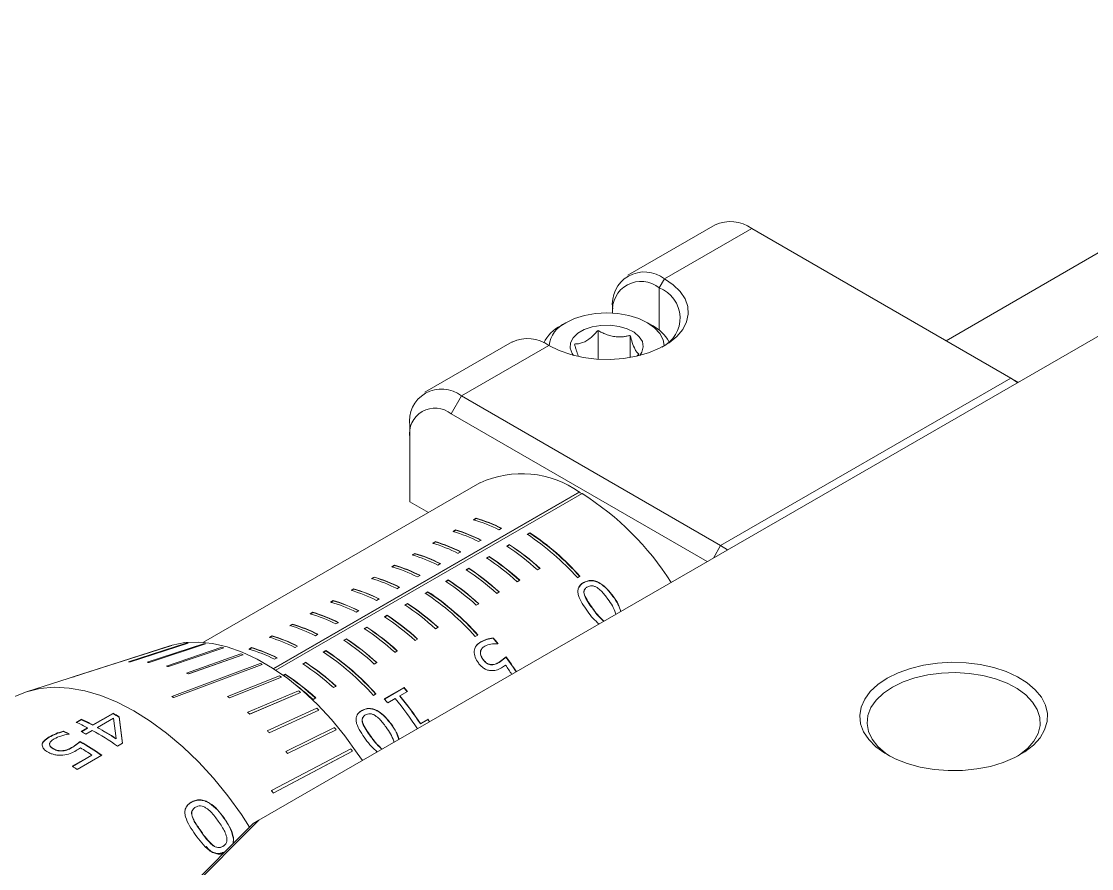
# Model space of a CAD drawing. Header units: millimetres. Extents: x 2 to 278, y 1 to 215.
# Drawn here: x 23.57 to 35.93, y 158.77 to 168.57 of the extents above; entities that cross this region are included whole.
import ezdxf

# ---------------------------------------------------------------- set-up
doc = ezdxf.new("R2010")
doc.units = ezdxf.units.MM

msp = doc.modelspace()

# ---------------------------------------------------------------- linework, layer by layer
at = {"color": 7, "linetype": 'Continuous', "lineweight": 18}
for p, q in [((42.311, 168.568), (26.313, 159.333)), ((31.584, 166.215), (30.575, 165.633)), ((32.007, 166.173), (30.999, 165.591)), ((35, 164.445), (32.007, 166.173)), ((36.082, 165.933), (34.253, 164.877)), ((30.999, 165.591), (30.939, 165.487)), ((30.939, 164.998), (30.939, 165.487)), ((30.4, 165.245), (30.4, 165.195)), ((29.859, 165.084), (29.8, 165.05)), ((30.861, 165.05), (30.802, 165.084)), ((30.231, 164.663), (30.231, 164.996)), ((29.24, 164.862), (28.231, 164.28)), ((30.603, 164.683), (30.603, 164.938)), ((29.663, 164.82), (28.654, 164.238)), ((30.683, 164.702), (30.703, 164.723)), ((35, 164.445), (31.648, 162.51)), ((35.079, 164.394), (35, 164.445)), ((35.085, 164.397), (35, 164.445)), ((28.654, 164.238), (28.535, 164.03)), ((28.654, 164.238), (31.648, 162.51)), ((31.493, 162.323), (28.535, 164.03)), ((28.056, 163.892), (28.056, 163.754)), ((28.056, 163.754), (28.056, 163.015)), ((28.867, 163.234), (25.672, 161.39)), ((30.016, 163.128), (26.481, 161.086)), ((30.016, 163.124), (26.483, 161.085)), ((26.509, 161.068), (30.046, 163.11)), ((30.016, 163.124), (30.016, 163.128)), ((28.056, 163.015), (28.272, 162.891)), ((28.272, 162.891), (28.056, 163.015)), ((28.056, 163.015), (28.056, 163.015)), ((28.821, 162.825), (28.791, 162.808)), ((28.822, 162.822), (28.792, 162.804)), ((28.821, 162.825), (28.822, 162.822)), ((28.586, 162.689), (28.556, 162.672)), ((28.586, 162.686), (28.556, 162.668)), ((28.586, 162.686), (28.586, 162.689)), ((29.087, 162.691), (29.117, 162.708)), ((29.444, 162.655), (29.414, 162.638)), ((29.444, 162.652), (29.414, 162.635)), ((29.444, 162.655), (29.444, 162.652)), ((28.35, 162.553), (28.32, 162.536)), ((28.351, 162.55), (28.321, 162.532)), ((28.35, 162.553), (28.351, 162.55)), ((28.851, 162.555), (28.881, 162.572)), ((29.208, 162.519), (29.178, 162.502)), ((29.208, 162.516), (29.178, 162.499)), ((29.208, 162.519), (29.208, 162.516)), ((31.648, 162.51), (31.564, 162.364)), ((31.648, 162.51), (31.727, 162.458)), ((28.114, 162.417), (28.084, 162.4)), ((28.115, 162.413), (28.085, 162.396)), ((28.114, 162.417), (28.115, 162.413)), ((28.615, 162.419), (28.645, 162.436)), ((28.972, 162.38), (28.942, 162.362)), ((28.973, 162.383), (28.943, 162.366)), ((28.973, 162.383), (28.972, 162.38)), ((27.879, 162.281), (27.849, 162.264)), ((27.879, 162.277), (27.849, 162.26)), ((27.879, 162.281), (27.879, 162.277)), ((28.38, 162.283), (28.41, 162.3)), ((28.737, 162.247), (28.707, 162.23)), ((28.737, 162.244), (28.707, 162.226)), ((28.737, 162.247), (28.737, 162.244)), ((29.531, 162.227), (29.561, 162.244)), ((27.643, 162.145), (27.613, 162.128)), ((27.644, 162.141), (27.614, 162.124)), ((27.643, 162.145), (27.644, 162.141)), ((28.144, 162.147), (28.174, 162.164)), ((28.501, 162.111), (28.471, 162.094)), ((28.501, 162.108), (28.471, 162.09)), ((28.501, 162.111), (28.501, 162.108)), ((29.296, 162.091), (29.326, 162.108)), ((29.992, 162.137), (30.021, 162.155)), ((27.407, 162.009), (27.377, 161.992)), ((27.408, 162.005), (27.378, 161.988)), ((27.407, 162.009), (27.408, 162.005)), ((27.908, 162.01), (27.938, 162.028)), ((30.064, 162.08), (30.062, 162.078)), ((27.171, 161.873), (27.141, 161.856)), ((27.172, 161.869), (27.142, 161.852)), ((27.171, 161.873), (27.172, 161.869)), ((27.673, 161.874), (27.702, 161.892)), ((28.265, 161.972), (28.235, 161.954)), ((28.265, 161.975), (28.236, 161.958)), ((28.265, 161.975), (28.265, 161.972)), ((29.06, 161.955), (29.09, 161.972)), ((30.073, 161.937), (30.074, 161.939)), ((30.406, 161.923), (30.404, 161.921)), ((26.936, 161.737), (26.906, 161.72)), ((26.936, 161.737), (26.936, 161.733)), ((27.437, 161.738), (27.467, 161.756)), ((28.03, 161.839), (28, 161.822)), ((28.03, 161.835), (28, 161.818)), ((28.03, 161.839), (28.03, 161.835)), ((28.824, 161.819), (28.854, 161.836)), ((30.166, 161.783), (30.168, 161.785)), ((26.936, 161.733), (26.907, 161.716)), ((27.201, 161.602), (27.231, 161.62)), ((27.794, 161.703), (27.764, 161.685)), ((27.794, 161.699), (27.764, 161.682)), ((27.794, 161.703), (27.794, 161.699)), ((30.288, 161.642), (30.29, 161.644)), ((30.288, 161.642), (30.3, 161.635)), ((30.29, 161.644), (30.303, 161.636)), ((30.436, 161.713), (30.434, 161.728)), ((26.7, 161.601), (26.67, 161.584)), ((26.701, 161.597), (26.671, 161.58)), ((26.7, 161.601), (26.701, 161.597)), ((27.558, 161.567), (27.528, 161.549)), ((27.558, 161.563), (27.528, 161.546)), ((27.558, 161.567), (27.558, 161.563)), ((28.353, 161.547), (28.383, 161.564)), ((25.473, 161.379), (24.807, 161.165)), ((24.828, 161.166), (25.494, 161.381)), ((25.494, 161.38), (24.828, 161.166)), ((25.674, 161.374), (25.021, 161.159)), ((25.696, 161.372), (25.043, 161.156)), ((25.043, 161.157), (25.697, 161.372)), ((25.494, 161.38), (25.494, 161.381)), ((25.696, 161.372), (25.697, 161.372)), ((26.464, 161.465), (26.434, 161.447)), ((26.465, 161.461), (26.435, 161.444)), ((26.464, 161.465), (26.465, 161.461)), ((26.965, 161.466), (26.995, 161.483)), ((27.323, 161.431), (27.293, 161.413)), ((27.322, 161.427), (27.293, 161.41)), ((27.323, 161.431), (27.322, 161.427)), ((28.117, 161.41), (28.147, 161.428)), ((28.813, 161.457), (28.843, 161.474)), ((28.878, 161.396), (28.876, 161.393)), ((29.021, 161.439), (29.02, 161.437)), ((29.075, 161.374), (29.071, 161.372)), ((25.287, 161.349), (23.628, 160.819)), ((25.285, 161.348), (24.158, 160.988)), ((25.304, 161.353), (24.177, 160.993)), ((24.178, 160.993), (25.305, 161.353)), ((25.886, 161.333), (25.245, 161.116)), ((25.909, 161.327), (25.268, 161.109)), ((25.269, 161.109), (25.909, 161.327)), ((25.304, 161.353), (25.305, 161.353)), ((26.105, 161.257), (25.478, 161.035)), ((26.129, 161.247), (25.501, 161.024)), ((25.502, 161.024), (26.129, 161.247)), ((25.909, 161.327), (25.909, 161.327)), ((26.129, 161.247), (26.129, 161.247)), ((26.229, 161.329), (26.199, 161.311)), ((26.229, 161.325), (26.199, 161.308)), ((26.229, 161.329), (26.229, 161.325)), ((26.73, 161.33), (26.76, 161.347)), ((27.087, 161.295), (27.057, 161.277)), ((27.087, 161.291), (27.057, 161.274)), ((27.087, 161.295), (27.087, 161.291)), ((27.882, 161.274), (27.911, 161.292)), ((28.873, 161.276), (28.872, 161.274)), ((24.807, 161.164), (24.807, 161.165)), ((24.828, 161.166), (24.828, 161.166)), ((25.02, 161.159), (25.021, 161.159)), ((25.043, 161.156), (25.043, 161.157)), ((26.328, 161.146), (25.307, 160.765)), ((26.352, 161.132), (25.33, 160.751)), ((25.331, 160.751), (26.352, 161.133)), ((26.352, 161.132), (26.352, 161.133)), ((26.494, 161.194), (26.524, 161.211)), ((26.851, 161.158), (26.821, 161.141)), ((26.851, 161.155), (26.821, 161.138)), ((26.851, 161.158), (26.851, 161.155)), ((27.646, 161.138), (27.676, 161.156)), ((28.909, 161.186), (28.907, 161.184)), ((28.99, 161.133), (28.988, 161.131)), ((29.088, 161.157), (29.168, 161.22)), ((29.09, 161.159), (29.088, 161.157)), ((29.09, 161.159), (29.169, 161.222)), ((29.162, 161.125), (29.116, 161.095)), ((29.169, 161.222), (29.168, 161.22)), ((25.245, 161.116), (25.245, 161.116)), ((25.268, 161.109), (25.269, 161.109)), ((25.477, 161.034), (25.478, 161.035)), ((25.501, 161.024), (25.502, 161.024)), ((26.551, 161.003), (25.95, 160.765)), ((26.616, 161.022), (26.593, 161.01)), ((26.615, 161.019), (26.596, 161.008)), ((26.616, 161.022), (26.615, 161.019)), ((24.158, 160.988), (24.158, 160.988)), ((24.177, 160.993), (24.178, 160.993)), ((26.574, 160.986), (25.974, 160.748)), ((25.974, 160.748), (26.575, 160.986)), ((26.574, 160.986), (26.575, 160.986)), ((27.174, 160.866), (27.204, 160.883)), ((25.306, 160.765), (25.307, 160.765)), ((25.33, 160.751), (25.331, 160.751)), ((25.95, 160.765), (25.95, 160.765)), ((25.974, 160.748), (25.974, 160.748)), ((26.77, 160.83), (26.183, 160.581)), ((26.793, 160.81), (26.206, 160.561)), ((26.207, 160.561), (26.794, 160.81)), ((26.793, 160.81), (26.794, 160.81)), ((26.939, 160.73), (26.969, 160.747)), ((27.635, 160.777), (27.664, 160.794)), ((27.762, 160.735), (27.99, 160.867)), ((27.763, 160.734), (27.988, 160.864)), ((27.94, 160.769), (27.941, 160.771)), ((28.028, 160.821), (27.941, 160.771)), ((27.988, 160.864), (27.99, 160.867)), ((26.983, 160.629), (26.409, 160.368)), ((27.887, 160.74), (27.801, 160.69)), ((24.394, 160.436), (24.625, 160.569)), ((24.394, 160.432), (24.625, 160.565)), ((24.632, 160.513), (24.449, 160.407)), ((24.625, 160.565), (24.625, 160.569)), ((24.662, 160.277), (24.632, 160.513)), ((24.699, 160.529), (24.737, 160.223)), ((24.699, 160.526), (24.699, 160.529)), ((24.699, 160.526), (24.736, 160.219)), ((26.183, 160.581), (26.183, 160.581)), ((26.206, 160.561), (26.207, 160.561)), ((27.005, 160.606), (26.431, 160.345)), ((26.431, 160.345), (27.005, 160.606)), ((27.005, 160.606), (27.005, 160.606)), ((27.501, 160.601), (27.499, 160.599)), ((28.18, 160.45), (28.267, 160.5)), ((28.265, 160.498), (28.267, 160.5)), ((24.201, 160.464), (24.261, 160.499)), ((24.204, 160.463), (24.262, 160.496)), ((24.262, 160.496), (24.261, 160.499)), ((24.261, 160.359), (24.334, 160.401)), ((24.264, 160.357), (24.334, 160.397)), ((24.334, 160.397), (24.334, 160.401)), ((24.394, 160.432), (24.394, 160.436)), ((24.449, 160.403), (24.449, 160.407)), ((27.186, 160.404), (26.624, 160.129)), ((26.645, 160.104), (27.207, 160.379)), ((27.206, 160.378), (26.645, 160.103)), ((27.206, 160.378), (27.207, 160.379)), ((27.51, 160.458), (27.511, 160.46)), ((27.843, 160.443), (27.841, 160.442)), ((28.179, 160.448), (28.265, 160.498)), ((28.179, 160.448), (28.18, 160.45)), ((23.889, 160.297), (23.89, 160.293)), ((24.053, 160.363), (24.053, 160.359)), ((24.121, 160.331), (24.117, 160.328)), ((24.388, 160.372), (24.315, 160.33)), ((24.662, 160.274), (24.662, 160.277)), ((26.409, 160.368), (26.409, 160.368)), ((26.431, 160.345), (26.431, 160.345)), ((27.603, 160.303), (27.605, 160.305)), ((23.808, 160.202), (23.808, 160.198)), ((23.894, 160.213), (23.894, 160.21)), ((23.944, 160.158), (23.944, 160.154)), ((24.046, 160.138), (24.046, 160.134)), ((24.162, 160.179), (24.249, 160.243)), ((24.162, 160.176), (24.249, 160.24)), ((24.162, 160.179), (24.162, 160.176)), ((24.249, 160.243), (24.249, 160.24)), ((24.737, 160.223), (24.679, 160.189)), ((27.375, 160.158), (26.46, 159.676)), ((26.479, 159.648), (27.394, 160.131)), ((26.624, 160.129), (26.624, 160.129)), ((27.394, 160.13), (27.394, 160.131)), ((27.725, 160.162), (27.727, 160.164)), ((27.725, 160.162), (27.737, 160.155)), ((27.727, 160.164), (27.74, 160.156)), ((27.873, 160.233), (27.871, 160.248)), ((24.157, 159.957), (24.382, 160.087)), ((24.16, 159.956), (24.382, 160.084)), ((24.497, 160.084), (24.212, 159.92)), ((24.382, 160.087), (24.382, 160.084)), ((26.645, 160.103), (26.645, 160.104)), ((26.459, 159.675), (26.46, 159.676)), ((26.479, 159.648), (26.479, 159.648)), ((25.532, 159.542), (25.531, 159.539)), ((24.774, 157.822), (26.246, 159.294)), ((26.313, 159.333), (24.879, 157.899)), ((25.541, 159.379), (25.542, 159.381)), ((25.911, 159.36), (25.909, 159.358)), ((26.313, 159.333), (26.246, 159.294)), ((25.643, 159.203), (25.645, 159.205)), ((25.778, 159.044), (25.78, 159.045)), ((25.896, 159.031), (25.908, 159.039)), ((25.896, 159.031), (25.898, 159.032))]:
    msp.add_line(p, q, dxfattribs=at)
at = {"color": 7, "linetype": 'Continuous', "lineweight": 18, "flags": 128}
for points in [[(30.999, 165.591), (31.099, 165.522), (31.179, 165.445), (31.236, 165.361), (31.268, 165.273), (31.274, 165.183), (31.255, 165.094), (31.211, 165.007), (31.142, 164.926), (31.052, 164.853), (30.941, 164.789), (30.814, 164.737), (30.674, 164.698), (30.525, 164.672), (30.37, 164.661), (30.214, 164.664), (30.061, 164.683), (29.916, 164.716), (29.782, 164.762), (29.663, 164.82)], [(30.997, 164.823), (30.985, 164.887), (30.947, 164.96), (30.885, 165.026), (30.802, 165.084), (30.701, 165.132), (30.586, 165.168), (30.461, 165.19), (30.331, 165.197), (30.201, 165.19), (30.076, 165.168), (29.96, 165.132), (29.859, 165.084)], [(29.949, 164.707), (29.932, 164.729), (29.909, 164.789), (29.913, 164.851), (29.942, 164.909), (29.996, 164.962), (30.071, 165.005), (30.163, 165.037), (30.265, 165.054), (30.371, 165.056), (30.474, 165.042), (30.569, 165.014), (30.648, 164.974), (30.708, 164.923), (30.744, 164.866), (30.754, 164.805), (30.737, 164.744), (30.713, 164.707)], [(25.287, 161.349), (25.311, 161.357), (25.457, 161.386), (25.613, 161.393), (25.776, 161.377), (25.945, 161.339), (26.118, 161.278), (26.294, 161.196), (26.471, 161.093), (26.646, 160.97), (26.819, 160.829), (26.988, 160.671), (27.15, 160.497), (27.305, 160.309), (27.45, 160.109), (27.508, 160.023)], [(33.573, 160.975), (33.699, 161.038), (33.84, 161.088), (33.993, 161.126), (34.154, 161.15), (34.319, 161.159), (34.485, 161.153), (34.647, 161.133), (34.803, 161.099), (34.947, 161.052), (35.077, 160.992), (35.19, 160.922), (35.283, 160.842), (35.354, 160.756), (35.401, 160.664), (35.423, 160.569), (35.42, 160.473), (35.391, 160.378), (35.338, 160.287), (35.262, 160.202), (35.163, 160.125), (35.046, 160.057), (34.912, 160.001), (34.765, 159.956), (34.607, 159.926), (34.444, 159.909), (34.278, 159.908), (34.113, 159.92), (33.954, 159.947), (33.804, 159.988), (33.666, 160.042), (33.544, 160.107), (33.441, 160.182), (33.359, 160.266), (33.3, 160.355), (33.265, 160.449), (33.256, 160.545), (33.271, 160.64), (33.312, 160.733), (33.377, 160.821), (33.465, 160.903), (33.573, 160.975)], [(35.076, 160.073), (35.102, 160.089), (35.196, 160.165), (35.268, 160.248), (35.316, 160.337), (35.338, 160.429), (35.335, 160.522), (35.306, 160.613), (35.252, 160.7), (35.174, 160.782), (35.075, 160.855), (34.957, 160.918), (34.823, 160.969), (34.676, 161.007), (34.52, 161.031), (34.36, 161.041), (34.2, 161.035), (34.043, 161.015), (33.893, 160.98), (33.756, 160.932), (33.633, 160.872)], [(33.633, 160.872), (33.529, 160.801), (33.445, 160.721), (33.385, 160.635), (33.35, 160.545), (33.34, 160.452), (33.356, 160.359), (33.398, 160.27), (33.464, 160.185), (33.553, 160.107), (33.604, 160.073)], [(23.438, 160.735), (23.482, 160.759), (23.627, 160.819), (23.783, 160.856), (23.948, 160.87), (24.122, 160.861), (24.303, 160.829), (24.488, 160.774), (24.677, 160.697), (24.867, 160.598), (25.058, 160.479), (25.247, 160.34), (25.433, 160.182), (25.614, 160.008), (25.788, 159.818), (25.955, 159.614), (26.112, 159.398), (26.206, 159.255)], [(27.394, 160.13), (27.247, 160.053), (26.479, 159.648)]]:
    msp.add_lwpolyline(points, dxfattribs=at)
at = {"color": 7, "linetype": 'Continuous', "lineweight": 18}
for centre, radius, start, end in [((31.76, 165.84), 0.414, 53.4704, 115.2191), ((30.767, 165.301), 0.371, 51.3254, 188.6853), ((30.728, 165.233), 0.33, 50.4657, 186.5341), ((30.806, 165.139), 0.373, 295.611, 69.1781), ((30, 164.777), 0.338, 114.5078, 172.7928), ((30.009, 164.648), 0.453, 117.4112, 153.4654), ((30.646, 164.641), 0.463, 29.0478, 62.3483), ((29.416, 164.487), 0.414, 53.4704, 115.2191), ((28.423, 163.948), 0.371, 51.3254, 188.6853), ((28.348, 163.801), 0.296, 50.7967, 189.214), ((29.35, 162.192), 1.148, 54.5327, 114.8564), ((28.936, 161.218), 2.191, 59.5515, 60.4538), ((28.268, 160.296), 3.329, 32.4643, 57.7109), ((28.309, 161.164), 1.713, 63.0044, 73.6509), ((28.339, 161.182), 1.713, 63.0044, 73.6509), ((28.341, 161.181), 1.71, 63.0044, 73.6509), ((28.074, 161.028), 1.713, 63.0044, 73.6509), ((28.103, 161.046), 1.713, 63.0044, 73.6509), ((28.105, 161.045), 1.71, 63.0044, 73.6509), ((27.756, 160.141), 2.998, 41.7657, 56.4124), ((27.786, 160.158), 2.998, 41.7657, 56.4124), ((27.788, 160.159), 2.992, 41.7657, 56.4124), ((27.838, 160.892), 1.713, 63.0044, 73.6509), ((27.868, 160.91), 1.713, 63.0044, 73.6509), ((27.869, 160.909), 1.71, 63.0044, 73.6509), ((27.659, 160.186), 2.77, 47.4555, 56.7249), ((27.689, 160.203), 2.77, 47.4555, 56.7249), ((27.691, 160.204), 2.765, 47.4555, 56.7249), ((27.602, 160.756), 1.713, 63.0044, 73.6509), ((27.632, 160.774), 1.713, 63.0044, 73.6509), ((27.634, 160.773), 1.71, 63.0044, 73.6509), ((27.423, 160.05), 2.77, 47.4555, 56.7249), ((27.455, 160.068), 2.765, 47.4555, 56.7249), ((27.453, 160.067), 2.77, 47.4555, 56.7249), ((27.366, 160.62), 1.713, 63.0044, 73.6509), ((27.396, 160.638), 1.713, 63.0044, 73.6509), ((27.398, 160.637), 1.71, 63.0044, 73.6509), ((27.217, 159.931), 2.77, 47.4555, 56.7249), ((27.22, 159.932), 2.765, 47.4555, 56.7249), ((27.131, 160.484), 1.713, 63.0044, 73.6509), ((27.161, 160.501), 1.713, 63.0044, 73.6509), ((27.162, 160.501), 1.71, 63.0044, 73.6509), ((26.981, 159.795), 2.77, 47.4555, 56.7249), ((26.984, 159.796), 2.765, 47.4555, 56.7249), ((27.187, 159.914), 2.77, 47.4555, 56.7249), ((26.895, 160.348), 1.713, 63.0044, 73.6509), ((26.925, 160.365), 1.713, 63.0044, 73.6509), ((26.927, 160.365), 1.71, 63.0044, 73.6509), ((26.952, 159.778), 2.77, 47.4555, 56.7249), ((26.689, 160.229), 1.713, 63.0044, 73.6509), ((26.691, 160.229), 1.71, 63.0044, 73.6509), ((26.577, 159.46), 2.998, 41.7657, 56.4124), ((26.607, 159.478), 2.998, 41.7657, 56.4124), ((26.61, 159.479), 2.992, 41.7657, 56.4124), ((26.454, 160.093), 1.713, 63.0044, 73.6509), ((26.659, 160.212), 1.713, 63.0044, 73.6509), ((26.48, 159.506), 2.77, 47.4555, 56.7249), ((26.51, 159.523), 2.77, 47.4555, 56.7249), ((26.513, 159.524), 2.765, 47.4555, 56.7249), ((26.424, 160.076), 1.713, 63.0044, 73.6509), ((26.455, 160.092), 1.71, 63.0044, 73.6509), ((26.244, 159.37), 2.77, 47.4555, 56.7249), ((26.274, 159.387), 2.77, 47.4555, 56.7249), ((26.277, 159.388), 2.765, 47.4555, 56.7249), ((26.188, 159.94), 1.713, 63.0044, 73.6509), ((26.218, 159.957), 1.713, 63.0044, 73.6509), ((26.219, 159.956), 1.71, 63.0044, 73.6509), ((26.009, 159.234), 2.77, 47.4555, 56.7249), ((26.039, 159.251), 2.77, 47.4555, 56.7249), ((26.041, 159.252), 2.765, 47.4555, 56.7249), ((25.543, 160.341), 1.041, 92.7152, 93.8721), ((25.535, 160.118), 1.264, 82.6442, 83.6606), ((25.952, 159.804), 1.713, 63.0044, 73.6509), ((25.982, 159.821), 1.713, 63.0044, 73.6509), ((25.984, 159.82), 1.71, 63.0044, 73.6509), ((25.773, 159.098), 2.77, 47.4555, 56.7249), ((25.806, 159.116), 2.765, 47.4555, 56.7249), ((25.803, 159.115), 2.77, 47.4555, 56.7249), ((26.189, 159.039), 3.71, 38.9585, 40.2607), ((26.185, 159.037), 3.717, 38.9585, 40.2607), ((25.523, 160.48), 0.9, 104.028, 105.3025), ((25.474, 159.821), 1.567, 73.8752, 74.7559), ((25.348, 159.469), 1.942, 66.2825, 67.046), ((25.716, 159.668), 1.713, 63.0044, 73.6509), ((25.746, 159.685), 1.713, 63.0044, 73.6509), ((25.748, 159.684), 1.71, 63.0044, 73.6509), ((25.399, 158.78), 2.998, 41.7657, 56.4124), ((25.429, 158.797), 2.998, 41.7657, 56.4124), ((25.431, 158.799), 2.992, 41.7657, 56.4124), ((24.881, 160.062), 1.104, 92.7484, 93.8389), ((24.881, 160.063), 1.104, 92.7484, 93.8389), ((24.872, 159.826), 1.341, 82.6734, 83.6315), ((24.872, 159.826), 1.341, 82.6734, 83.6315), ((25.155, 159.087), 2.37, 59.6684, 60.337), ((25.302, 158.825), 2.77, 47.4555, 56.7249), ((25.332, 158.843), 2.77, 47.4555, 56.7249), ((25.334, 158.844), 2.765, 47.4555, 56.7249), ((25.912, 158.843), 3.972, 33.2254, 35.0782), ((25.986, 158.888), 3.944, 33.2274, 36.2477), ((25.982, 158.885), 3.952, 33.2215, 36.2477), ((24.807, 159.511), 1.663, 73.9005, 74.7306), ((24.807, 159.512), 1.663, 73.9005, 74.7306), ((24.673, 159.138), 2.06, 66.3045, 67.0241), ((24.674, 159.138), 2.06, 66.3045, 67.0241), ((24.907, 158.705), 2.825, 53.8294, 54.424), ((25.098, 158.708), 2.765, 47.4555, 56.7249), ((25.096, 158.707), 2.77, 47.4555, 56.7249), ((24.419, 160.031), 0.991, 104.0866, 105.2439), ((24.419, 160.031), 0.991, 104.0866, 105.2439), ((24.963, 158.567), 2.929, 47.5895, 52.6094), ((24.013, 158.497), 2.61, 59.6992, 60.3062), ((24.014, 158.498), 2.61, 59.6992, 60.3062), ((24.206, 158.328), 2.997, 53.8465, 54.407), ((24.206, 158.328), 2.997, 53.8465, 54.407), ((24.627, 158.353), 3.276, 48.5843, 49.1231), ((24.964, 158.306), 3.863, 33.6815, 39.6105), ((24.96, 158.304), 3.87, 33.6815, 39.6105), ((25.193, 158.471), 3.68, 39.647, 40.5717), ((25.19, 158.469), 3.686, 39.647, 40.5717), ((24.345, 158.056), 3.685, 43.7797, 44.2778), ((24.962, 158.338), 3.686, 39.647, 40.5717), ((24.89, 158.26), 3.89, 33.2007, 39.5966), ((23.445, 158.283), 2.573, 60.8312, 62.7074), ((23.447, 158.282), 2.569, 60.8312, 62.7074), ((23.908, 157.954), 3.475, 48.5998, 49.1076), ((23.908, 157.954), 3.475, 48.5998, 49.1076), ((24.949, 158.286), 3.989, 33.2268, 33.7124), ((23.245, 158.293), 2.373, 62.6854, 66.2416), ((23.305, 158.328), 2.373, 62.6854, 66.2416), ((23.307, 158.327), 2.369, 62.6854, 66.2416), ((23.093, 157.935), 2.819, 56.1876, 61.2643), ((23.095, 157.935), 2.815, 56.1876, 61.2643), ((24.096, 157.833), 4.019, 39.2875, 39.7576), ((24.953, 158.288), 3.981, 33.2327, 33.7124), ((23.094, 158.226), 2.343, 63.9725, 65.8193), ((23.095, 158.225), 2.339, 63.9725, 65.8193), ((23.09, 158.09), 2.553, 61.3261, 62.7114), ((22.993, 157.833), 2.897, 54.4189, 61.2109), ((23.609, 157.639), 3.91, 43.794, 44.2635), ((23.609, 157.639), 3.91, 43.794, 44.2635), ((22.787, 157.692), 2.941, 54.4504, 60.1942), ((22.789, 157.692), 2.936, 54.4504, 60.1942), ((22.719, 157.648), 2.952, 55.7151, 58.7088), ((23.345, 157.403), 4.264, 39.301, 39.7441), ((23.345, 157.403), 4.264, 39.301, 39.7441), ((23.915, 157.694), 4.248, 34.9986, 35.4516), ((22.389, 157.362), 3.141, 54.5268, 55.7335), ((22.647, 156.963), 4.678, 35.0194, 35.4308), ((22.648, 156.964), 4.678, 35.0194, 35.4308)]:
    msp.add_arc(centre, radius, start, end, dxfattribs=at)
for points, knots in [([(30.231, 164.996), (30.22, 164.984), (30.18, 164.938), (30.103, 164.871), (30.019, 164.841), (29.975, 164.839), (29.959, 164.838)], [0, 0, 0, 0, 0.125107, 0.47857, 0.814731, 1, 1, 1, 1]), ([(30.603, 164.938), (30.59, 164.935), (30.565, 164.929), (30.525, 164.922), (30.484, 164.919), (30.435, 164.921), (30.38, 164.931), (30.324, 164.949), (30.275, 164.971), (30.246, 164.987), (30.231, 164.996)], [0, 0, 0, 0, 0.107782, 0.216159, 0.327298, 0.439937, 0.593469, 0.752134, 0.875499, 1, 1, 1, 1]), ([(29.959, 164.838), (29.962, 164.826), (29.969, 164.801), (29.98, 164.766), (29.991, 164.733), (29.999, 164.711), (30.003, 164.702), (30.003, 164.701)], [0, 0, 0, 0, 0.240716, 0.482763, 0.730977, 0.982541, 1, 1, 1, 1]), ([(30.703, 164.723), (30.696, 164.728), (30.682, 164.738), (30.656, 164.777), (30.628, 164.846), (30.611, 164.91), (30.603, 164.938)], [0, 0, 0, 0, 0.216445, 0.440288, 0.751882, 1, 1, 1, 1]), ([(30.108, 161.75), (30.088, 161.78), (30.047, 161.838), (30.006, 161.915), (29.995, 161.978), (30.003, 162.021), (30.023, 162.05), (30.045, 162.069), (30.057, 162.077), (30.064, 162.08)], [0, 0, 0, 0, 0.25044, 0.500207, 0.629487, 0.749895, 0.874727, 0.93735, 1, 1, 1, 1]), ([(30.012, 162.029), (30.017, 162.037), (30.025, 162.051), (30.044, 162.066), (30.056, 162.074), (30.062, 162.078)], [0, 0, 0, 0, 0.39298, 0.69642, 1, 1, 1, 1]), ([(30.062, 162.078), (30.076, 162.085), (30.102, 162.098), (30.151, 162.105), (30.203, 162.097), (30.269, 162.065), (30.338, 162.006), (30.382, 161.949), (30.404, 161.921)], [0, 0, 0, 0, 0.12525, 0.250245, 0.375033, 0.49999, 0.749681, 1, 1, 1, 1]), ([(30.064, 162.08), (30.077, 162.087), (30.104, 162.101), (30.152, 162.108), (30.205, 162.099), (30.27, 162.067), (30.34, 162.008), (30.384, 161.951), (30.406, 161.923)], [0, 0, 0, 0, 0.125107, 0.249985, 0.37472, 0.499695, 0.749519, 1, 1, 1, 1]), ([(30.078, 162.001), (30.075, 161.998), (30.068, 161.988), (30.066, 161.965), (30.07, 161.947), (30.073, 161.937)], [0, 0, 0, 0, 0.193581, 0.596503, 1, 1, 1, 1]), ([(30.107, 162.029), (30.103, 162.027), (30.096, 162.023), (30.083, 162.011), (30.071, 161.994), (30.067, 161.967), (30.072, 161.949), (30.074, 161.939)], [0, 0, 0, 0, 0.125385, 0.250691, 0.500474, 0.74999, 1, 1, 1, 1]), ([(30.22, 162.022), (30.215, 162.025), (30.206, 162.031), (30.186, 162.039), (30.16, 162.045), (30.131, 162.042), (30.115, 162.034), (30.107, 162.029)], [0, 0, 0, 0, 0.125347, 0.250608, 0.500107, 0.74966, 1, 1, 1, 1]), ([(30.346, 161.889), (30.333, 161.906), (30.308, 161.939), (30.269, 161.986), (30.236, 162.01), (30.22, 162.022)], [0, 0, 0, 0, 0.353697, 0.673027, 1, 1, 1, 1]), ([(30.073, 161.937), (30.085, 161.911), (30.11, 161.858), (30.147, 161.808), (30.166, 161.783)], [0, 0, 0, 0, 0.499069, 1, 1, 1, 1]), ([(30.074, 161.939), (30.087, 161.913), (30.112, 161.86), (30.149, 161.81), (30.168, 161.785)], [0, 0, 0, 0, 0.499073, 1, 1, 1, 1]), ([(30.434, 161.728), (30.423, 161.756), (30.401, 161.813), (30.364, 161.863), (30.346, 161.889)], [0, 0, 0, 0, 0.498905, 1, 1, 1, 1]), ([(30.404, 161.921), (30.425, 161.892), (30.464, 161.837), (30.484, 161.775), (30.493, 161.746)], [0, 0, 0, 0, 0.537265, 1, 1, 1, 1]), ([(30.406, 161.923), (30.427, 161.894), (30.465, 161.839), (30.486, 161.776), (30.495, 161.747)], [0, 0, 0, 0, 0.536132, 1, 1, 1, 1]), ([(30.243, 161.601), (30.219, 161.622), (30.169, 161.667), (30.129, 161.721), (30.108, 161.75)], [0, 0, 0, 0, 0.463076, 1, 1, 1, 1]), ([(30.166, 161.783), (30.184, 161.758), (30.22, 161.707), (30.266, 161.664), (30.288, 161.642)], [0, 0, 0, 0, 0.501111, 1, 1, 1, 1]), ([(30.168, 161.785), (30.186, 161.759), (30.222, 161.709), (30.267, 161.665), (30.29, 161.644)], [0, 0, 0, 0, 0.501133, 1, 1, 1, 1]), ([(28.8, 161.286), (28.802, 161.298), (28.806, 161.321), (28.828, 161.362), (28.858, 161.382), (28.878, 161.396)], [0, 0, 0, 0, 0.250279, 0.500639, 1, 1, 1, 1]), ([(28.817, 161.338), (28.819, 161.341), (28.831, 161.365), (28.855, 161.38), (28.876, 161.393)], [0, 0, 0, 0, 0.150524, 1, 1, 1, 1]), ([(28.876, 161.393), (28.898, 161.404), (28.942, 161.426), (28.994, 161.434), (29.02, 161.437)], [0, 0, 0, 0, 0.499707, 1, 1, 1, 1]), ([(28.878, 161.396), (28.899, 161.407), (28.943, 161.429), (28.995, 161.436), (29.021, 161.439)], [0, 0, 0, 0, 0.499528, 1, 1, 1, 1]), ([(29.071, 161.372), (29.044, 161.373), (28.99, 161.374), (28.945, 161.355), (28.923, 161.346)], [0, 0, 0, 0, 0.501144, 1, 1, 1, 1]), ([(28.849, 161.151), (28.835, 161.173), (28.805, 161.217), (28.802, 161.263), (28.8, 161.286)], [0, 0, 0, 0, 0.500482, 1, 1, 1, 1]), ([(28.884, 161.31), (28.882, 161.305), (28.877, 161.298), (28.873, 161.286), (28.872, 161.278), (28.872, 161.274)], [0, 0, 0, 0, 0.413115, 0.706524, 1, 1, 1, 1]), ([(28.872, 161.274), (28.872, 161.267), (28.872, 161.251), (28.882, 161.22), (28.897, 161.198), (28.907, 161.184)], [0, 0, 0, 0, 0.25029, 0.500563, 1, 1, 1, 1]), ([(28.923, 161.346), (28.91, 161.337), (28.892, 161.324), (28.879, 161.302), (28.875, 161.288), (28.874, 161.28), (28.873, 161.276)], [0, 0, 0, 0, 0.499418, 0.749453, 0.874699, 1, 1, 1, 1]), ([(28.873, 161.276), (28.873, 161.269), (28.874, 161.254), (28.883, 161.222), (28.899, 161.2), (28.909, 161.186)], [0, 0, 0, 0, 0.250186, 0.500447, 1, 1, 1, 1]), ([(28.985, 161.063), (28.972, 161.065), (28.946, 161.071), (28.908, 161.091), (28.876, 161.118), (28.858, 161.14), (28.849, 161.151)], [0, 0, 0, 0, 0.24986, 0.499718, 0.749644, 1, 1, 1, 1]), ([(28.907, 161.184), (28.918, 161.171), (28.935, 161.152), (28.965, 161.136), (28.98, 161.133), (28.988, 161.131)], [0, 0, 0, 0, 0.498874, 0.749499, 1, 1, 1, 1]), ([(28.909, 161.186), (28.92, 161.173), (28.936, 161.154), (28.966, 161.138), (28.982, 161.135), (28.99, 161.133)], [0, 0, 0, 0, 0.499042, 0.749645, 1, 1, 1, 1]), ([(28.988, 161.131), (28.997, 161.13), (29.016, 161.129), (29.051, 161.137), (29.073, 161.149), (29.088, 161.157)], [0, 0, 0, 0, 0.249647, 0.499715, 1, 1, 1, 1]), ([(28.99, 161.133), (28.999, 161.132), (29.018, 161.131), (29.052, 161.139), (29.075, 161.151), (29.09, 161.159)], [0, 0, 0, 0, 0.249718, 0.499781, 1, 1, 1, 1]), ([(29.116, 161.095), (29.096, 161.084), (29.057, 161.062), (29.009, 161.063), (28.985, 161.063)], [0, 0, 0, 0, 0.5012722, 1, 1, 1, 1]), ([(27.499, 160.599), (27.513, 160.605), (27.539, 160.619), (27.588, 160.626), (27.64, 160.617), (27.706, 160.586), (27.775, 160.526), (27.819, 160.47), (27.841, 160.442)], [0, 0, 0, 0, 0.12525, 0.250245, 0.375033, 0.49999, 0.749681, 1, 1, 1, 1]), ([(27.501, 160.601), (27.514, 160.608), (27.541, 160.621), (27.589, 160.628), (27.642, 160.619), (27.707, 160.588), (27.777, 160.528), (27.821, 160.472), (27.843, 160.443)], [0, 0, 0, 0, 0.125107, 0.249985, 0.37472, 0.499695, 0.749519, 1, 1, 1, 1]), ([(27.545, 160.271), (27.525, 160.3), (27.484, 160.358), (27.443, 160.436), (27.432, 160.498), (27.44, 160.542), (27.46, 160.571), (27.482, 160.589), (27.494, 160.597), (27.501, 160.601)], [0, 0, 0, 0, 0.25044, 0.500207, 0.629487, 0.749895, 0.874727, 0.93735, 1, 1, 1, 1]), ([(27.449, 160.55), (27.454, 160.558), (27.462, 160.572), (27.481, 160.587), (27.493, 160.595), (27.499, 160.599)], [0, 0, 0, 0, 0.39298, 0.69642, 1, 1, 1, 1]), ([(27.515, 160.521), (27.512, 160.518), (27.505, 160.508), (27.503, 160.485), (27.507, 160.467), (27.51, 160.458)], [0, 0, 0, 0, 0.193581, 0.596503, 1, 1, 1, 1]), ([(27.544, 160.55), (27.54, 160.548), (27.533, 160.543), (27.52, 160.532), (27.508, 160.514), (27.504, 160.488), (27.509, 160.469), (27.511, 160.46)], [0, 0, 0, 0, 0.125385, 0.250691, 0.500474, 0.74999, 1, 1, 1, 1]), ([(27.657, 160.543), (27.652, 160.545), (27.643, 160.551), (27.623, 160.56), (27.597, 160.566), (27.568, 160.562), (27.552, 160.554), (27.544, 160.55)], [0, 0, 0, 0, 0.125347, 0.250608, 0.500107, 0.74966, 1, 1, 1, 1]), ([(27.783, 160.409), (27.77, 160.426), (27.745, 160.459), (27.706, 160.506), (27.673, 160.53), (27.657, 160.543)], [0, 0, 0, 0, 0.353697, 0.673027, 1, 1, 1, 1]), ([(27.51, 160.458), (27.522, 160.431), (27.547, 160.378), (27.585, 160.328), (27.603, 160.303)], [0, 0, 0, 0, 0.499069, 1, 1, 1, 1]), ([(27.511, 160.46), (27.524, 160.433), (27.549, 160.38), (27.586, 160.33), (27.605, 160.305)], [0, 0, 0, 0, 0.499073, 1, 1, 1, 1]), ([(27.871, 160.248), (27.86, 160.276), (27.838, 160.333), (27.801, 160.384), (27.783, 160.409)], [0, 0, 0, 0, 0.498905, 1, 1, 1, 1]), ([(27.841, 160.442), (27.862, 160.412), (27.901, 160.357), (27.921, 160.295), (27.93, 160.267)], [0, 0, 0, 0, 0.537265, 1, 1, 1, 1]), ([(27.843, 160.443), (27.864, 160.414), (27.902, 160.359), (27.923, 160.297), (27.932, 160.268)], [0, 0, 0, 0, 0.536132, 1, 1, 1, 1]), ([(23.808, 160.202), (23.809, 160.211), (23.812, 160.228), (23.835, 160.261), (23.867, 160.282), (23.889, 160.297)], [0, 0, 0, 0, 0.250276, 0.500633, 1, 1, 1, 1]), ([(23.808, 160.198), (23.809, 160.207), (23.812, 160.224), (23.835, 160.257), (23.868, 160.279), (23.89, 160.293)], [0, 0, 0, 0, 0.2501927, 0.5005386, 1, 1, 1, 1]), ([(23.889, 160.297), (23.914, 160.31), (23.963, 160.336), (24.023, 160.354), (24.053, 160.363)], [0, 0, 0, 0, 0.497226, 1, 1, 1, 1]), ([(23.89, 160.293), (23.914, 160.306), (23.963, 160.332), (24.023, 160.35), (24.053, 160.359)], [0, 0, 0, 0, 0.497877, 1, 1, 1, 1]), ([(23.946, 160.274), (23.932, 160.265), (23.911, 160.251), (23.898, 160.232), (23.895, 160.222), (23.894, 160.216), (23.894, 160.213)], [0, 0, 0, 0, 0.499447, 0.749427, 0.874687, 1, 1, 1, 1]), ([(24.117, 160.328), (24.085, 160.322), (24.022, 160.31), (23.971, 160.286), (23.946, 160.274)], [0, 0, 0, 0, 0.5004862, 1, 1, 1, 1]), ([(27.68, 160.122), (27.656, 160.143), (27.606, 160.187), (27.566, 160.242), (27.545, 160.271)], [0, 0, 0, 0, 0.463076, 1, 1, 1, 1]), ([(27.603, 160.303), (27.621, 160.278), (27.657, 160.227), (27.703, 160.184), (27.725, 160.162)], [0, 0, 0, 0, 0.501111, 1, 1, 1, 1]), ([(27.605, 160.305), (27.623, 160.28), (27.659, 160.229), (27.704, 160.186), (27.727, 160.164)], [0, 0, 0, 0, 0.501133, 1, 1, 1, 1]), ([(23.878, 160.119), (23.858, 160.131), (23.819, 160.155), (23.812, 160.186), (23.808, 160.202)], [0, 0, 0, 0, 0.500453, 1, 1, 1, 1]), ([(23.894, 160.213), (23.895, 160.208), (23.896, 160.197), (23.911, 160.177), (23.931, 160.166), (23.944, 160.158)], [0, 0, 0, 0, 0.250172, 0.500472, 1, 1, 1, 1]), ([(23.894, 160.21), (23.895, 160.204), (23.896, 160.194), (23.911, 160.174), (23.931, 160.162), (23.944, 160.154)], [0, 0, 0, 0, 0.2502567, 0.5005662, 1, 1, 1, 1]), ([(23.944, 160.158), (23.959, 160.151), (23.98, 160.141), (24.018, 160.136), (24.037, 160.137), (24.046, 160.138)], [0, 0, 0, 0, 0.4991247, 0.7496402, 1, 1, 1, 1]), ([(23.944, 160.154), (23.959, 160.148), (23.98, 160.138), (24.018, 160.133), (24.037, 160.134), (24.046, 160.134)], [0, 0, 0, 0, 0.498988, 0.749522, 1, 1, 1, 1]), ([(24.046, 160.138), (24.057, 160.14), (24.08, 160.143), (24.12, 160.157), (24.145, 160.17), (24.162, 160.179)], [0, 0, 0, 0, 0.2497153, 0.499736, 1, 1, 1, 1]), ([(24.046, 160.134), (24.057, 160.136), (24.08, 160.139), (24.12, 160.153), (24.145, 160.167), (24.162, 160.176)], [0, 0, 0, 0, 0.249659, 0.499683, 1, 1, 1, 1]), ([(24.201, 160.138), (24.179, 160.126), (24.135, 160.101), (24.077, 160.09), (24.049, 160.085)], [0, 0, 0, 0, 0.501299, 1, 1, 1, 1]), ([(24.252, 160.17), (24.244, 160.165), (24.228, 160.154), (24.21, 160.143), (24.201, 160.138)], [0, 0, 0, 0, 0.499995, 1, 1, 1, 1]), ([(24.049, 160.085), (24.033, 160.084), (24.001, 160.083), (23.954, 160.089), (23.92, 160.1), (23.895, 160.11), (23.884, 160.116), (23.878, 160.119)], [0, 0, 0, 0, 0.249801, 0.499609, 0.749505, 0.874729, 1, 1, 1, 1]), ([(25.578, 159.167), (25.555, 159.2), (25.51, 159.266), (25.467, 159.354), (25.454, 159.426), (25.464, 159.475), (25.487, 159.507), (25.511, 159.529), (25.525, 159.537), (25.532, 159.542)], [0, 0, 0, 0, 0.250434, 0.500188, 0.629668, 0.749901, 0.874732, 0.937353, 1, 1, 1, 1]), ([(25.478, 159.49), (25.482, 159.497), (25.495, 159.518), (25.516, 159.531), (25.531, 159.539)], [0, 0, 0, 0, 0.338031, 1, 1, 1, 1]), ([(25.531, 159.539), (25.546, 159.547), (25.576, 159.562), (25.63, 159.569), (25.688, 159.559), (25.76, 159.522), (25.837, 159.454), (25.885, 159.39), (25.909, 159.358)], [0, 0, 0, 0, 0.125222, 0.250192, 0.374981, 0.499943, 0.749645, 1, 1, 1, 1]), ([(25.532, 159.542), (25.547, 159.549), (25.577, 159.564), (25.631, 159.572), (25.689, 159.561), (25.762, 159.524), (25.838, 159.456), (25.887, 159.392), (25.911, 159.36)], [0, 0, 0, 0, 0.125107, 0.249982, 0.374728, 0.499704, 0.749513, 1, 1, 1, 1]), ([(25.549, 159.454), (25.545, 159.45), (25.536, 159.437), (25.533, 159.411), (25.538, 159.39), (25.541, 159.379)], [0, 0, 0, 0, 0.235294, 0.617353, 1, 1, 1, 1]), ([(25.58, 159.483), (25.575, 159.48), (25.567, 159.475), (25.553, 159.463), (25.539, 159.443), (25.534, 159.413), (25.54, 159.392), (25.542, 159.381)], [0, 0, 0, 0, 0.125385, 0.250691, 0.500473, 0.749989, 1, 1, 1, 1]), ([(25.705, 159.474), (25.695, 159.48), (25.674, 159.492), (25.639, 159.501), (25.606, 159.497), (25.589, 159.488), (25.58, 159.483)], [0, 0, 0, 0, 0.250221, 0.499886, 0.749549, 1, 1, 1, 1]), ([(25.844, 159.321), (25.831, 159.34), (25.803, 159.377), (25.76, 159.431), (25.723, 159.46), (25.705, 159.474)], [0, 0, 0, 0, 0.333816, 0.673041, 1, 1, 1, 1]), ([(25.541, 159.379), (25.549, 159.359), (25.564, 159.32), (25.602, 159.262), (25.629, 159.224), (25.643, 159.203)], [0, 0, 0, 0, 0.325883, 0.64339, 1, 1, 1, 1]), ([(25.542, 159.381), (25.55, 159.361), (25.566, 159.322), (25.604, 159.264), (25.631, 159.226), (25.645, 159.205)], [0, 0, 0, 0, 0.325852, 0.643345, 1, 1, 1, 1]), ([(25.941, 159.139), (25.934, 159.16), (25.92, 159.202), (25.884, 159.262), (25.858, 159.301), (25.844, 159.321)], [0, 0, 0, 0, 0.325118, 0.645265, 1, 1, 1, 1]), ([(25.909, 159.358), (25.931, 159.325), (25.976, 159.258), (26.012, 159.165), (26.021, 159.095), (26.013, 159.068), (26.01, 159.058)], [0, 0, 0, 0, 0.358075, 0.715203, 0.89392, 1, 1, 1, 1]), ([(25.911, 159.36), (25.933, 159.326), (25.978, 159.259), (26.014, 159.166), (26.023, 159.097), (26.015, 159.07), (26.012, 159.06)], [0, 0, 0, 0, 0.359142, 0.717298, 0.896474, 1, 1, 1, 1]), ([(25.904, 158.952), (25.9, 158.95), (25.881, 158.942), (25.842, 158.94), (25.788, 158.953), (25.721, 158.995), (25.649, 159.069), (25.602, 159.134), (25.578, 159.167)], [0, 0, 0, 0, 0.033485, 0.171452, 0.302741, 0.447281, 0.723283, 1, 1, 1, 1]), ([(25.643, 159.203), (25.663, 159.175), (25.702, 159.117), (25.753, 159.068), (25.778, 159.044)], [0, 0, 0, 0, 0.501143, 1, 1, 1, 1]), ([(25.645, 159.205), (25.664, 159.176), (25.704, 159.119), (25.754, 159.07), (25.78, 159.045)], [0, 0, 0, 0, 0.501161, 1, 1, 1, 1]), ([(25.898, 159.032), (25.902, 159.035), (25.91, 159.04), (25.925, 159.053), (25.94, 159.074), (25.946, 159.106), (25.942, 159.128), (25.941, 159.139)], [0, 0, 0, 0, 0.125362, 0.250643, 0.500339, 0.749896, 1, 1, 1, 1]), ([(25.935, 158.977), (25.917, 158.968), (25.881, 158.95), (25.826, 158.948), (25.782, 158.962), (25.751, 158.98), (25.728, 159.001), (25.712, 159.02), (25.705, 159.03), (25.702, 159.035)], [0, 0, 0, 0, 0.250197, 0.4994045, 0.6267873, 0.7495698, 0.8746493, 0.9373138, 1, 1, 1, 1]), ([(25.778, 159.044), (25.782, 159.041), (25.792, 159.034), (25.812, 159.023), (25.839, 159.015), (25.87, 159.018), (25.887, 159.026), (25.896, 159.031)], [0, 0, 0, 0, 0.125251, 0.250435, 0.499924, 0.749634, 1, 1, 1, 1]), ([(25.78, 159.045), (25.784, 159.042), (25.794, 159.035), (25.814, 159.024), (25.841, 159.016), (25.872, 159.019), (25.889, 159.028), (25.898, 159.032)], [0, 0, 0, 0, 0.125334, 0.250583, 0.500113, 0.749751, 1, 1, 1, 1])]:
    msp.add_open_spline(points, degree=3, knots=knots, dxfattribs=at)

doc.saveas('drawing.dxf')
